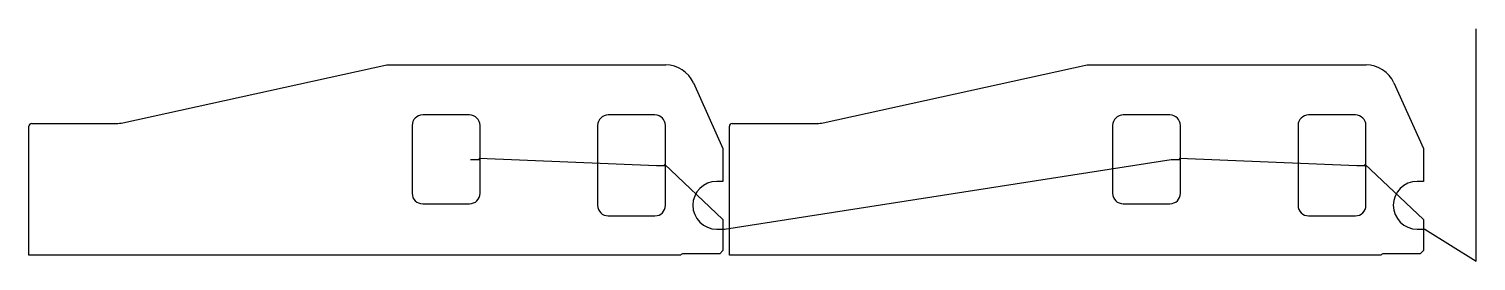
# Model space of a CAD drawing. Header units: metres. Extents: x 564 to 5363, y 1730 to 2500.
import ezdxf

# ---------------------------------------------------------------- set-up
doc = ezdxf.new("R2010")
doc.units = ezdxf.units.M

msp = doc.modelspace()

# ---------------------------------------------------------------- linework, layer by layer
at = {"layer": 'TOOL_0'}
for p, q in [((5362.575, 2499), (5362.575, 2500)), ((5362.575, 1729.529), (5362.575, 2499)), ((875.028, 2188.461), (1750.123, 2380.368)), ((1750.123, 2380.368), (2675.418, 2380.368)), ((3197.69, 2188.461), (4072.785, 2380.368)), ((4072.785, 2380.368), (4998.08, 2380.368)), ((2767.313, 2320.919), (2865.354, 2102.778)), ((5089.975, 2320.919), (5188.016, 2102.778)), ((2024.603, 2214.617), (1869.603, 2214.617)), ((2639.603, 2214.617), (2484.603, 2214.617)), ((4347.265, 2214.617), (4192.265, 2214.617)), ((4962.265, 2214.617), (4807.265, 2214.617)), ((563.854, 1748.867), (563.854, 2177.407)), ((572.604, 2186.157), (853.768, 2186.157)), ((1834.603, 2179.617), (1834.603, 1954.617)), ((2059.603, 2067.117), (2059.603, 2179.617)), ((2449.603, 2179.617), (2449.603, 1914.617)), ((2674.603, 2047.117), (2674.603, 2179.617)), ((2886.516, 1748.867), (2886.516, 2177.407)), ((2895.266, 2186.157), (3176.43, 2186.157)), ((4157.265, 2179.617), (4157.265, 1954.617)), ((4382.265, 2067.117), (4382.265, 2179.617)), ((4772.265, 2179.617), (4772.265, 1914.617)), ((4997.265, 2047.117), (4997.265, 2179.617)), ((2028.4, 2067.117), (2059.603, 2067.117)), ((2059.603, 2067.117), (2056.428, 2071.501)), ((2056.428, 2071.501), (2644.924, 2047.117)), ((2059.603, 1954.617), (2059.603, 2067.117)), ((2865.354, 2102.778), (2865.354, 1993.867)), ((2870.588, 1835.367), (4351.062, 2067.117)), ((4351.062, 2067.117), (4382.265, 2067.117)), ((4382.265, 2067.117), (4379.09, 2071.501)), ((4379.09, 2071.501), (4967.585, 2047.117)), ((4382.265, 1954.617), (4382.265, 2067.117)), ((5188.016, 2102.778), (5188.016, 1993.867)), ((2644.924, 2047.117), (2674.603, 2047.117)), ((2674.603, 2047.117), (2671.571, 2051.504)), ((2671.571, 2051.504), (2865.353, 1868.031)), ((2674.603, 1914.617), (2674.603, 2047.117)), ((4967.585, 2047.117), (4997.265, 2047.117)), ((4997.265, 2047.117), (4994.233, 2051.504)), ((4994.233, 2051.504), (5188.015, 1868.031)), ((4997.265, 1914.617), (4997.265, 2047.117)), ((2865.354, 1993.867), (2844.604, 1993.867)), ((5188.016, 1993.867), (5167.266, 1993.867)), ((1869.603, 1919.617), (2024.603, 1919.617)), ((4192.265, 1919.617), (4347.265, 1919.617)), ((2484.603, 1879.617), (2639.603, 1879.617)), ((4807.265, 1879.617), (4962.265, 1879.617)), ((2844.604, 1835.367), (2865.354, 1835.367)), ((2865.353, 1868.031), (2865.353, 1835.367)), ((2865.353, 1835.367), (2865.353, 1764.306)), ((2865.354, 1835.367), (2870.588, 1835.367)), ((5167.266, 1835.367), (5188.016, 1835.367)), ((5188.015, 1868.031), (5188.015, 1835.367)), ((5188.015, 1835.367), (5188.015, 1764.306)), ((5188.016, 1835.367), (5193.25, 1835.367)), ((5193.25, 1835.367), (5362.575, 1729.529)), ((2725.048, 1748.867), (563.854, 1748.867)), ((2854.914, 1753.867), (2733.264, 1753.867)), ((2865.353, 1764.306), (2854.914, 1753.867)), ((5047.71, 1748.867), (2886.516, 1748.867)), ((5177.576, 1753.867), (5055.926, 1753.867)), ((5188.015, 1764.306), (5177.576, 1753.867))]:
    msp.add_line(p, q, dxfattribs=at)
for centre, radius, start, end in [((2675.418, 2279.618), 100.75, 24.200907, 90), ((4998.08, 2279.618), 100.75, 24.200907, 90), ((1869.603, 2179.617), 35, 90, 180), ((2024.603, 2179.617), 35, 0, 90), ((2484.603, 2179.617), 35, 90, 180), ((2639.603, 2179.617), 35, 0, 90), ((4192.265, 2179.617), 35, 90, 180), ((4347.265, 2179.617), 35, 0, 90), ((4807.265, 2179.617), 35, 90, 180), ((4962.265, 2179.617), 35, 0, 90), ((572.604, 2177.407), 8.75, 90, 180), ((853.589, 2287.06), 100.903, 270.101642, 282.267234), ((2895.266, 2177.407), 8.75, 90, 180), ((3176.251, 2287.06), 100.903, 270.101642, 282.267234), ((2844.604, 1914.617), 79.25, 90, 270), ((5167.266, 1914.617), 79.25, 90, 270), ((1869.603, 1954.617), 35, 180, 270), ((2024.603, 1954.617), 35, 270, 0), ((4192.265, 1954.617), 35, 180, 270), ((4347.265, 1954.617), 35, 270, 0), ((2484.603, 1914.617), 35, 180, 270), ((2639.603, 1914.617), 35, 270, 0), ((4807.265, 1914.617), 35, 180, 270), ((4962.265, 1914.617), 35, 270, 0), ((2733.298, 1744.561), 9.306, 90.209332, 152.43817), ((5055.96, 1744.561), 9.306, 90.209332, 152.43817)]:
    msp.add_arc(centre, radius, start, end, dxfattribs=at)

doc.saveas('drawing.dxf')
